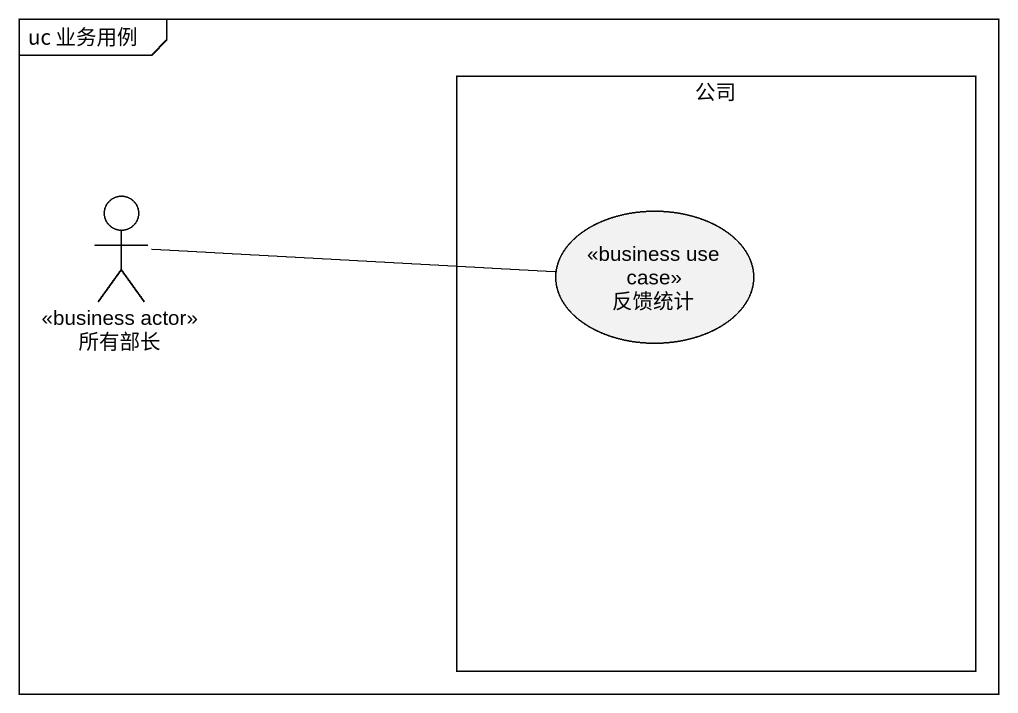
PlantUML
@startuml
mainframe uc 业务用例
rectangle 公司 {
  usecase 反馈统计 <<business use case>>
}
actor 所有部长 <<business actor>>
所有部长 -right- 反馈统计
@enduml
